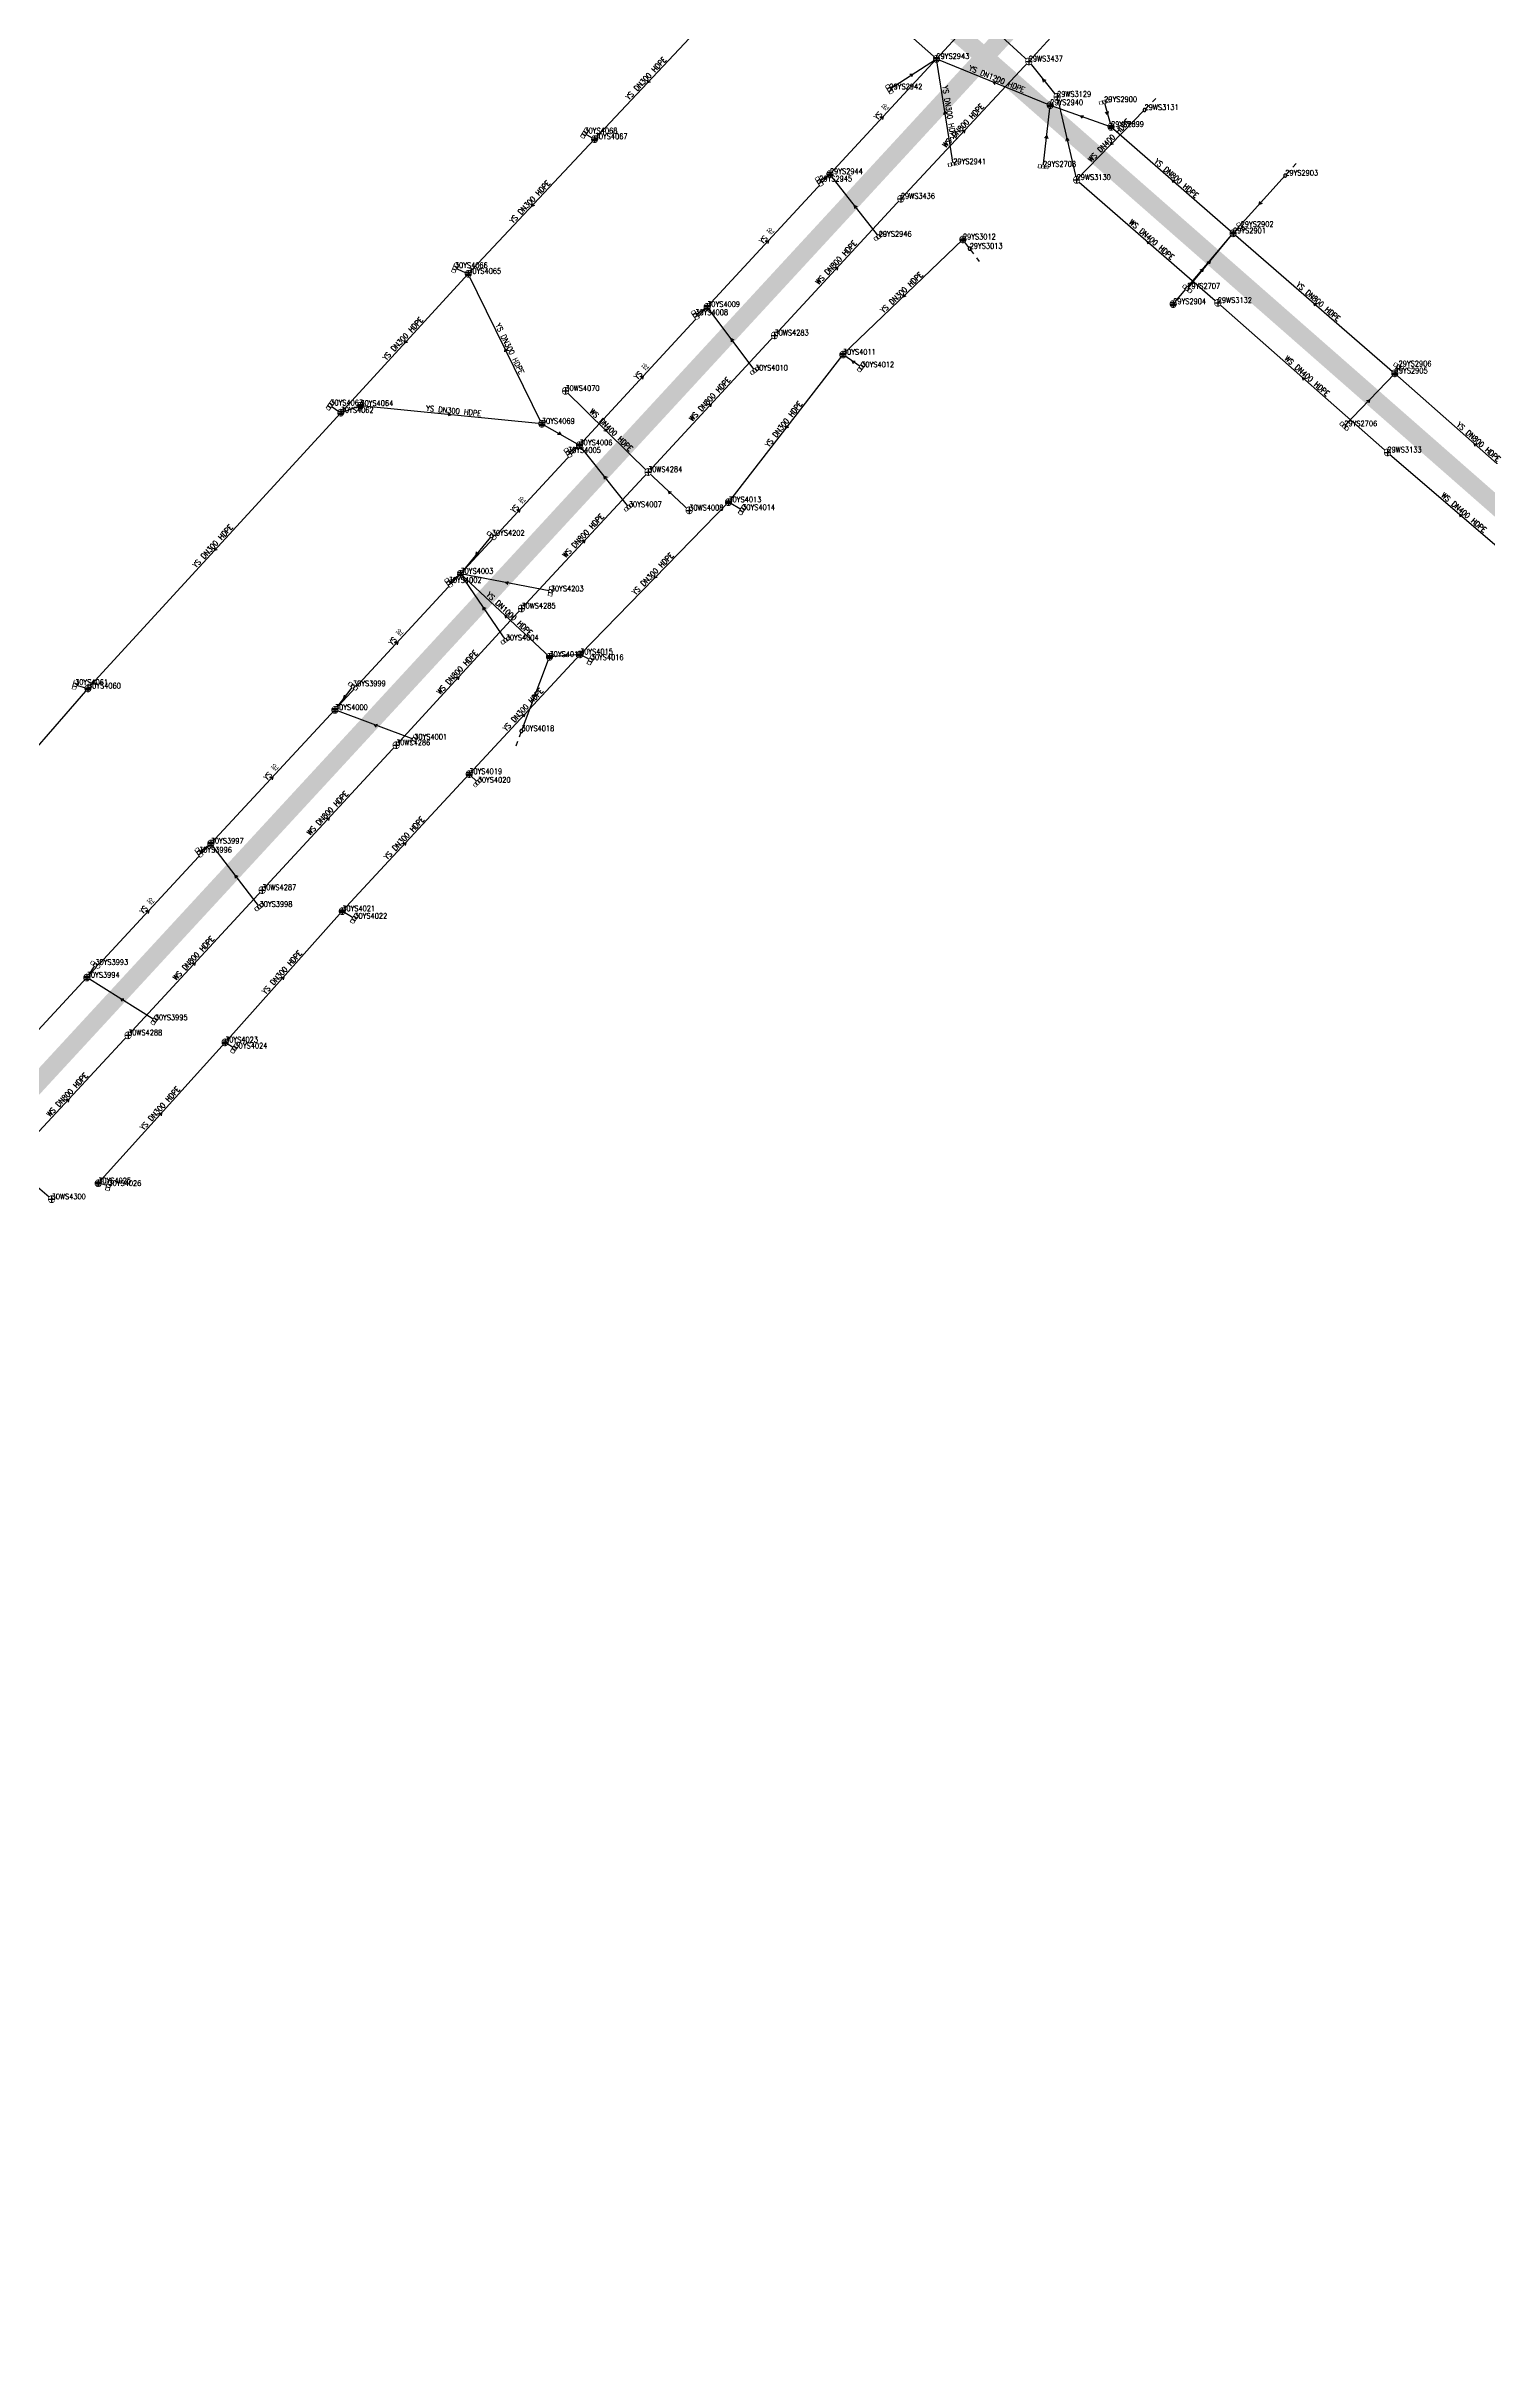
# Model space of a CAD drawing. Extents: x 78813 to 99477, y 2421021 to 2448125.
# Drawn here: x 86237.5 to 86475, y 2430509.5 to 2430890.8 of the extents above; entities that cross this region are included whole.
import ezdxf
from ezdxf.enums import TextEntityAlignment as Align

# ---------------------------------------------------------------- set-up
doc = ezdxf.new("R2010")
doc.units = 0
doc.set_wipeout_variables(frame=1)
doc.layers.get('0').update_dxf_attribs({"linetype": 'CONTINUOUS'})
for name, color, linetype in [('DX_WS', 16, 'CONTINUOUS'), ('DX_YS', 42, 'CONTINUOUS'), ('道路', 5, 'CONTINUOUS')]:
    doc.layers.add(name, color=color, linetype=linetype)
for name, color, linetype, true_color in [('WSLINE', 7, 'CONTINUOUS', 0x7f0000), ('YSANNEXE', 7, 'CONTINUOUS', 0xcc9900), ('YSLINE', 7, 'CONTINUOUS', 0xcc9900)]:
    doc.layers.add(name, color=color, linetype=linetype, true_color=true_color)
doc.styles.add('CcNameZT', font='txt.SHX', dxfattribs={"width": 0.8, "bigfont": 'HZTXT.SHX'})
doc.styles.get("Standard").update_dxf_attribs({"font": 'txt.shx', "bigfont": 'hztxt.shx'})

# ---------------------------------------------------------------- blocks, each defined once
blk = doc.blocks.new('PS污水井')
blk.add_lwpolyline([(1, 0), (1, 0.07), (0.99, 0.14), (0.98, 0.21), (0.96, 0.28), (0.94, 0.34), (0.91, 0.41), (0.88, 0.47), (0.85, 0.53), (0.81, 0.59), (0.77, 0.64), (0.72, 0.69), (0.67, 0.74), (0.62, 0.79), (0.56, 0.83), (0.5, 0.87), (0.44, 0.9), (0.37, 0.93), (0.31, 0.95), (0.24, 0.97), (0.17, 0.98), (0.1, 0.99), (0.03, 1), (-0.03, 1), (-0.1, 0.99), (-0.17, 0.98), (-0.24, 0.97), (-0.31, 0.95), (-0.37, 0.93), (-0.44, 0.9), (-0.5, 0.87), (-0.56, 0.83), (-0.62, 0.79), (-0.67, 0.74), (-0.72, 0.69), (-0.77, 0.64), (-0.81, 0.59), (-0.85, 0.53), (-0.88, 0.47), (-0.91, 0.41), (-0.94, 0.34), (-0.96, 0.28), (-0.98, 0.21), (-0.99, 0.14), (-1, 0.07), (-1, 0), (-1, -0.07), (-0.99, -0.14), (-0.98, -0.21), (-0.96, -0.28), (-0.94, -0.34), (-0.91, -0.41), (-0.88, -0.47), (-0.85, -0.53), (-0.81, -0.59), (-0.77, -0.64), (-0.72, -0.69), (-0.67, -0.74), (-0.62, -0.79), (-0.56, -0.83), (-0.5, -0.87), (-0.44, -0.9), (-0.37, -0.93), (-0.31, -0.95), (-0.24, -0.97), (-0.17, -0.98), (-0.1, -0.99), (-0.03, -1), (0.03, -1), (0.1, -0.99), (0.17, -0.98), (0.24, -0.97), (0.31, -0.95), (0.37, -0.93), (0.44, -0.9), (0.5, -0.87), (0.56, -0.83), (0.62, -0.79), (0.67, -0.74), (0.72, -0.69), (0.77, -0.64), (0.81, -0.59), (0.85, -0.53), (0.88, -0.47), (0.91, -0.41), (0.94, -0.34), (0.96, -0.28), (0.98, -0.21), (0.99, -0.14), (1, 0)], close=True)
blk.add_wipeout([(1, 0), (1, 0.07), (0.99, 0.14), (0.98, 0.21), (0.96, 0.28), (0.94, 0.34), (0.91, 0.41), (0.88, 0.47), (0.85, 0.53), (0.81, 0.59), (0.77, 0.64), (0.72, 0.69), (0.67, 0.74), (0.62, 0.79), (0.56, 0.83), (0.5, 0.87), (0.44, 0.9), (0.37, 0.93), (0.31, 0.95), (0.24, 0.97), (0.17, 0.98), (0.1, 0.99), (0.03, 1), (-0.03, 1), (-0.1, 0.99), (-0.17, 0.98), (-0.24, 0.97), (-0.31, 0.95), (-0.37, 0.93), (-0.44, 0.9), (-0.5, 0.87), (-0.56, 0.83), (-0.62, 0.79), (-0.67, 0.74), (-0.72, 0.69), (-0.77, 0.64), (-0.81, 0.59), (-0.85, 0.53), (-0.88, 0.47), (-0.91, 0.41), (-0.94, 0.34), (-0.96, 0.28), (-0.98, 0.21), (-0.99, 0.14), (-1, 0.07), (-1, 0), (-1, -0.07), (-0.99, -0.14), (-0.98, -0.21), (-0.96, -0.28), (-0.94, -0.34), (-0.91, -0.41), (-0.88, -0.47), (-0.85, -0.53), (-0.81, -0.59), (-0.77, -0.64), (-0.72, -0.69), (-0.67, -0.74), (-0.62, -0.79), (-0.56, -0.83), (-0.5, -0.87), (-0.44, -0.9), (-0.37, -0.93), (-0.31, -0.95), (-0.24, -0.97), (-0.17, -0.98), (-0.1, -0.99), (-0.03, -1), (0.03, -1), (0.1, -0.99), (0.17, -0.98), (0.24, -0.97), (0.31, -0.95), (0.37, -0.93), (0.44, -0.9), (0.5, -0.87), (0.56, -0.83), (0.62, -0.79), (0.67, -0.74), (0.72, -0.69), (0.77, -0.64), (0.81, -0.59), (0.85, -0.53), (0.88, -0.47), (0.91, -0.41), (0.94, -0.34), (0.96, -0.28), (0.98, -0.21), (0.99, -0.14)])
for p, q in [((-1, 0), (0, 0)), ((0, 1), (0, 0)), ((0, 0), (0, -1)), ((0, 0), (1, 0))]:
    blk.add_line(p, q)
blk = doc.blocks.new('PS非普查')
blk.add_lwpolyline([(3.7, 0), (5.3, 0)])
blk.add_wipeout([(0.5, 0), (0.5, 0.03), (0.5, 0.07), (0.49, 0.1), (0.48, 0.14), (0.47, 0.17), (0.46, 0.2), (0.44, 0.23), (0.42, 0.26), (0.4, 0.29), (0.38, 0.32), (0.36, 0.35), (0.33, 0.37), (0.31, 0.39), (0.28, 0.41), (0.25, 0.43), (0.22, 0.45), (0.19, 0.46), (0.15, 0.48), (0.12, 0.49), (0.09, 0.49), (0.05, 0.5), (0.02, 0.5), (-0.02, 0.5), (-0.05, 0.5), (-0.09, 0.49), (-0.12, 0.49), (-0.15, 0.48), (-0.19, 0.46), (-0.22, 0.45), (-0.25, 0.43), (-0.28, 0.41), (-0.31, 0.39), (-0.33, 0.37), (-0.36, 0.35), (-0.38, 0.32), (-0.4, 0.29), (-0.42, 0.26), (-0.44, 0.23), (-0.46, 0.2), (-0.47, 0.17), (-0.48, 0.14), (-0.49, 0.1), (-0.5, 0.07), (-0.5, 0.03), (-0.5, 0), (-0.5, -0.03), (-0.5, -0.07), (-0.49, -0.1), (-0.48, -0.14), (-0.47, -0.17), (-0.46, -0.2), (-0.44, -0.23), (-0.42, -0.26), (-0.4, -0.29), (-0.38, -0.32), (-0.36, -0.35), (-0.33, -0.37), (-0.31, -0.39), (-0.28, -0.41), (-0.25, -0.43), (-0.22, -0.45), (-0.19, -0.46), (-0.15, -0.48), (-0.12, -0.49), (-0.09, -0.49), (-0.05, -0.5), (-0.02, -0.5), (0.02, -0.5), (0.05, -0.5), (0.09, -0.49), (0.12, -0.49), (0.15, -0.48), (0.19, -0.46), (0.22, -0.45), (0.25, -0.43), (0.28, -0.41), (0.31, -0.39), (0.33, -0.37), (0.36, -0.35), (0.38, -0.32), (0.4, -0.29), (0.42, -0.26), (0.44, -0.23), (0.46, -0.2), (0.47, -0.17), (0.48, -0.14), (0.49, -0.1), (0.5, -0.07)])
blk.add_line((0.5, 0), (2.1, 0))
blk.add_lwpolyline([(0.5, 0), (0.5, 0.03), (0.5, 0.07), (0.49, 0.1), (0.48, 0.14), (0.47, 0.17), (0.46, 0.2), (0.44, 0.23), (0.42, 0.26), (0.4, 0.29), (0.38, 0.32), (0.36, 0.35), (0.33, 0.37), (0.31, 0.39), (0.28, 0.41), (0.25, 0.43), (0.22, 0.45), (0.19, 0.46), (0.15, 0.48), (0.12, 0.49), (0.09, 0.49), (0.05, 0.5), (0.02, 0.5), (-0.02, 0.5), (-0.05, 0.5), (-0.09, 0.49), (-0.12, 0.49), (-0.15, 0.48), (-0.19, 0.46), (-0.22, 0.45), (-0.25, 0.43), (-0.28, 0.41), (-0.31, 0.39), (-0.33, 0.37), (-0.36, 0.35), (-0.38, 0.32), (-0.4, 0.29), (-0.42, 0.26), (-0.44, 0.23), (-0.46, 0.2), (-0.47, 0.17), (-0.48, 0.14), (-0.49, 0.1), (-0.5, 0.07), (-0.5, 0.03), (-0.5, 0), (-0.5, -0.03), (-0.5, -0.07), (-0.49, -0.1), (-0.48, -0.14), (-0.47, -0.17), (-0.46, -0.2), (-0.44, -0.23), (-0.42, -0.26), (-0.4, -0.29), (-0.38, -0.32), (-0.36, -0.35), (-0.33, -0.37), (-0.31, -0.39), (-0.28, -0.41), (-0.25, -0.43), (-0.22, -0.45), (-0.19, -0.46), (-0.15, -0.48), (-0.12, -0.49), (-0.09, -0.49), (-0.05, -0.5), (-0.02, -0.5), (0.02, -0.5), (0.05, -0.5), (0.09, -0.49), (0.12, -0.49), (0.15, -0.48), (0.19, -0.46), (0.22, -0.45), (0.25, -0.43), (0.28, -0.41), (0.31, -0.39), (0.33, -0.37), (0.36, -0.35), (0.38, -0.32), (0.4, -0.29), (0.42, -0.26), (0.44, -0.23), (0.46, -0.2), (0.47, -0.17), (0.48, -0.14), (0.49, -0.1), (0.5, -0.07), (0.5, 0)], close=True)
blk = doc.blocks.new('LX')
for p, q in [((-0.866, 0.5), (0, 0)), ((0, 0), (-0.866, -0.5))]:
    blk.add_line(p, q)
blk = doc.blocks.new('PS雨水井')
blk.add_lwpolyline([(1, 0), (1, 0.07), (0.99, 0.14), (0.98, 0.21), (0.96, 0.28), (0.94, 0.34), (0.91, 0.41), (0.88, 0.47), (0.85, 0.53), (0.81, 0.59), (0.77, 0.64), (0.72, 0.69), (0.67, 0.74), (0.62, 0.79), (0.56, 0.83), (0.5, 0.87), (0.44, 0.9), (0.37, 0.93), (0.31, 0.95), (0.24, 0.97), (0.17, 0.98), (0.1, 0.99), (0.03, 1), (-0.03, 1), (-0.1, 0.99), (-0.17, 0.98), (-0.24, 0.97), (-0.31, 0.95), (-0.37, 0.93), (-0.44, 0.9), (-0.5, 0.87), (-0.56, 0.83), (-0.62, 0.79), (-0.67, 0.74), (-0.72, 0.69), (-0.77, 0.64), (-0.81, 0.59), (-0.85, 0.53), (-0.88, 0.47), (-0.91, 0.41), (-0.94, 0.34), (-0.96, 0.28), (-0.98, 0.21), (-0.99, 0.14), (-1, 0.07), (-1, 0), (-1, -0.07), (-0.99, -0.14), (-0.98, -0.21), (-0.96, -0.28), (-0.94, -0.34), (-0.91, -0.41), (-0.88, -0.47), (-0.85, -0.53), (-0.81, -0.59), (-0.77, -0.64), (-0.72, -0.69), (-0.67, -0.74), (-0.62, -0.79), (-0.56, -0.83), (-0.5, -0.87), (-0.44, -0.9), (-0.37, -0.93), (-0.31, -0.95), (-0.24, -0.97), (-0.17, -0.98), (-0.1, -0.99), (-0.03, -1), (0.03, -1), (0.1, -0.99), (0.17, -0.98), (0.24, -0.97), (0.31, -0.95), (0.37, -0.93), (0.44, -0.9), (0.5, -0.87), (0.56, -0.83), (0.62, -0.79), (0.67, -0.74), (0.72, -0.69), (0.77, -0.64), (0.81, -0.59), (0.85, -0.53), (0.88, -0.47), (0.91, -0.41), (0.94, -0.34), (0.96, -0.28), (0.98, -0.21), (0.99, -0.14), (1, 0)], close=True)
blk.add_wipeout([(1, 0), (1, 0.07), (0.99, 0.14), (0.98, 0.21), (0.96, 0.28), (0.94, 0.34), (0.91, 0.41), (0.88, 0.47), (0.85, 0.53), (0.81, 0.59), (0.77, 0.64), (0.72, 0.69), (0.67, 0.74), (0.62, 0.79), (0.56, 0.83), (0.5, 0.87), (0.44, 0.9), (0.37, 0.93), (0.31, 0.95), (0.24, 0.97), (0.17, 0.98), (0.1, 0.99), (0.03, 1), (-0.03, 1), (-0.1, 0.99), (-0.17, 0.98), (-0.24, 0.97), (-0.31, 0.95), (-0.37, 0.93), (-0.44, 0.9), (-0.5, 0.87), (-0.56, 0.83), (-0.62, 0.79), (-0.67, 0.74), (-0.72, 0.69), (-0.77, 0.64), (-0.81, 0.59), (-0.85, 0.53), (-0.88, 0.47), (-0.91, 0.41), (-0.94, 0.34), (-0.96, 0.28), (-0.98, 0.21), (-0.99, 0.14), (-1, 0.07), (-1, 0), (-1, -0.07), (-0.99, -0.14), (-0.98, -0.21), (-0.96, -0.28), (-0.94, -0.34), (-0.91, -0.41), (-0.88, -0.47), (-0.85, -0.53), (-0.81, -0.59), (-0.77, -0.64), (-0.72, -0.69), (-0.67, -0.74), (-0.62, -0.79), (-0.56, -0.83), (-0.5, -0.87), (-0.44, -0.9), (-0.37, -0.93), (-0.31, -0.95), (-0.24, -0.97), (-0.17, -0.98), (-0.1, -0.99), (-0.03, -1), (0.03, -1), (0.1, -0.99), (0.17, -0.98), (0.24, -0.97), (0.31, -0.95), (0.37, -0.93), (0.44, -0.9), (0.5, -0.87), (0.56, -0.83), (0.62, -0.79), (0.67, -0.74), (0.72, -0.69), (0.77, -0.64), (0.81, -0.59), (0.85, -0.53), (0.88, -0.47), (0.91, -0.41), (0.94, -0.34), (0.96, -0.28), (0.98, -0.21), (0.99, -0.14)])
for p, q in [((-1, 0), (0, 0)), ((-0.88, 0.48), (0, 0.47)), ((0, 1), (0, 0)), ((0, 0.47), (0.88, 0.47)), ((0, 0), (0, -1)), ((0, 0), (1, 0)), ((-0.88, -0.48), (0, -0.48)), ((0, -0.48), (0.88, -0.48))]:
    blk.add_line(p, q)
blk = doc.blocks.new('PS雨篦')
blk.add_lwpolyline([(-1.5, 0.5), (0, 0.5), (1.5, 0.5), (1.5, -0.5), (0, -0.5), (-1.5, -0.5)], close=True)
blk.add_wipeout([(-1.5, 0.5), (0, 0.5), (1.5, 0.5), (1.5, -0.5), (0, -0.5), (-1.5, -0.5)])
for p, q in [((-0.51, -0.5), (-0.51, 0.5)), ((0.49, -0.5), (0.49, 0.5))]:
    blk.add_line(p, q)

msp = doc.modelspace()

# ---------------------------------------------------------------- linework, layer by layer
at = {"layer": 'WSLINE'}
for p, q in [((86399.37, 2430888.3), (86418.68, 2430909.38)), ((86399.37, 2430888.3), (86385.24, 2430901.26)), ((86399.37, 2430888.3), (86378.3, 2430865.68)), ((86399.37, 2430888.3), (86404.03, 2430882.47)), ((86404.03, 2430882.47), (86407.26, 2430868.79)), ((86418.44, 2430880.3), (86407.26, 2430868.79)), ((86407.26, 2430868.79), (86430.51, 2430848.53)), ((86378.3, 2430865.68), (86357.49, 2430843.18)), ((86430.51, 2430848.53), (86458.45, 2430823.91)), ((86357.49, 2430843.18), (86336.66, 2430820.68)), ((86323.04, 2430834.04), (86336.66, 2430820.68)), ((86458.45, 2430823.91), (86482.23, 2430803.53)), ((86336.66, 2430820.68), (86315.8, 2430798.21)), ((86343.44, 2430814.37), (86336.66, 2430820.68)), ((86315.8, 2430798.21), (86295.15, 2430775.69)), ((86295.15, 2430775.69), (86273.08, 2430751.84)), ((86273.08, 2430751.84), (86251, 2430727.92)), ((86251, 2430727.92), (86231.47, 2430706.87)), ((86238.41, 2430700.93), (86231.47, 2430706.87))]:
    msp.add_line(p, q, dxfattribs=at)
at = {"layer": 'YSLINE'}
for p, q in [((86358.06, 2430911.85), (86384.16, 2430888.71)), ((86345.26, 2430894.01), (86327.86, 2430875.5)), ((86366.62, 2430869.75), (86384.16, 2430888.71)), ((86376.42, 2430883.71), (86384.16, 2430888.71)), ((86386.93, 2430871.38), (86384.16, 2430888.71)), ((86411.79, 2430881.62), (86412.92, 2430877.52)), ((86327.86, 2430875.5), (86307.04, 2430853.33)), ((86326.18, 2430876.44), (86327.86, 2430875.5)), ((86412.92, 2430877.52), (86433.02, 2430859.99)), ((86366.62, 2430869.75), (86346.39, 2430847.87)), ((86364.85, 2430868.53), (86366.62, 2430869.75)), ((86374.66, 2430859.44), (86366.62, 2430869.75)), ((86441.62, 2430869.5), (86433.02, 2430859.99)), ((86434.28, 2430861.05), (86433.02, 2430859.99)), ((86433.02, 2430859.99), (86459.66, 2430836.93)), ((86388.52, 2430858.98), (86368.75, 2430840.01)), ((86389.64, 2430857.46), (86388.52, 2430858.98)), ((86307.04, 2430853.33), (86286.03, 2430830.45)), ((86304.83, 2430854.28), (86307.04, 2430853.33)), ((86319.16, 2430828.63), (86307.04, 2430853.33)), ((86344.42, 2430846.53), (86346.39, 2430847.87)), ((86354.27, 2430837.4), (86346.39, 2430847.87)), ((86368.75, 2430840.01), (86349.9, 2430815.71)), ((86371.78, 2430837.94), (86368.75, 2430840.01)), ((86451.35, 2430828.22), (86459.66, 2430836.93)), ((86460.29, 2430838.08), (86459.66, 2430836.93)), ((86286.03, 2430830.45), (86244.39, 2430785.04)), ((86284.3, 2430831.65), (86286.03, 2430830.45)), ((86289.26, 2430831.58), (86286.03, 2430830.45)), ((86319.16, 2430828.63), (86289.26, 2430831.58)), ((86319.16, 2430828.63), (86325.36, 2430825.09)), ((86325.36, 2430825.09), (86305.75, 2430803.93)), ((86323.46, 2430823.85), (86325.36, 2430825.09)), ((86333.49, 2430814.91), (86325.36, 2430825.09)), ((86352.16, 2430814.42), (86349.9, 2430815.71)), ((86310.91, 2430810.21), (86305.75, 2430803.93)), ((86305.75, 2430803.93), (86285.07, 2430781.5)), ((86303.81, 2430802.44), (86305.75, 2430803.93)), ((86313.22, 2430792.97), (86305.75, 2430803.93)), ((86320.63, 2430801.04), (86305.75, 2430803.93)), ((86307.2, 2430770.94), (86325.45, 2430790.65)), ((86325.45, 2430790.65), (86320.42, 2430790.24)), ((86327.21, 2430789.72), (86325.45, 2430790.65)), ((86315.79, 2430778.02), (86320.42, 2430790.24)), ((86244.39, 2430785.04), (86224.77, 2430762.52)), ((86242.27, 2430785.64), (86244.39, 2430785.04)), ((86288.04, 2430785.41), (86285.07, 2430781.5)), ((86285.07, 2430781.5), (86264.62, 2430759.5)), ((86286.28, 2430748.36), (86307.2, 2430770.94)), ((86308.59, 2430769.54), (86307.2, 2430770.94)), ((86264.62, 2430759.5), (86244.19, 2430737.42)), ((86262.68, 2430758.03), (86264.62, 2430759.5)), ((86266.98, 2430726.76), (86286.28, 2430748.36)), ((86288.27, 2430747.14), (86286.28, 2430748.36)), ((86244.19, 2430737.42), (86221.83, 2430713.28)), ((86245.6, 2430739.53), (86244.19, 2430737.42)), ((86255.39, 2430730.42), (86244.19, 2430737.42)), ((86268.53, 2430725.76), (86266.98, 2430726.76)), ((86247.76, 2430703.12), (86246.08, 2430703.55))]:
    msp.add_line(p, q, dxfattribs=at)

# ---------------------------------------------------------------- block references
at = {"layer": 'DX_WS', "yscale": 0.5, "zscale": 0.5}
for p, xscale, rotation in [((86401.7, 2430885.39), 0.5000000001388842, 128.8242484920156), ((86388.84, 2430876.99), 0.5000000001111592, 46.8912838134199), ((86405.65, 2430875.63), 0.4999999999386376, 103.0411477262232), ((86412.85, 2430874.55), 0.5000000000623607, 225.7453712877373), ((86418.89, 2430858.66), 0.4999999999592625, 139.1374888230383), ((86367.89, 2430854.43), 0.5000000000425495, 47.4642416014995), ((86444.48, 2430836.22), 0.5000000001470603, 138.5645310020385), ((86347.07, 2430831.93), 0.5000000000425495, 47.4642416014995), ((86329.85, 2430827.36), 0.4999999999800757, 315.6997451186957), ((86340.05, 2430817.52), 0.5000000000109518, 136.9369130337061), ((86470.34, 2430813.72), 0.4999999999592625, 139.1374888230383), ((86326.23, 2430809.45), 0.5000000001111592, 46.8912838134199), ((86305.48, 2430786.95), 0.5000000000425495, 47.4642416014995), ((86284.12, 2430763.76), 0.5000000000425495, 47.4642416014995), ((86262.04, 2430739.88), 0.5000000000425495, 47.4642416014995), ((86241.23, 2430717.39), 0.5000000001111592, 46.8912838134199)]:
    msp.add_blockref('LX', p, dxfattribs=dict(at, xscale=xscale, rotation=rotation))
at = {"layer": 'YSANNEXE', "yscale": 0.5, "zscale": 0.5}
for p, xscale, rotation in [((86380.29, 2430886.21), 0.4999999999213408, 32.65859430944379), ((86336.56, 2430884.75), 0.5000000000041096, 226.8912868717683), ((86393.53, 2430884.91), 0.4999999999292287, 158.0450960772922), ((86375.39, 2430879.23), 0.5000000000658894, 46.98253920664027), ((86385.54, 2430880.04), 0.5000000001038609, 99.12169855556903), ((86407.91, 2430879.31), 0.5000000000080271, 160.336927234861), ((86402.32, 2430876.04), 0.4999999998400536, 83.65183808710299), ((86422.97, 2430868.75), 0.4999999999592625, 139.1374888230383), ((86317.45, 2430864.42), 0.5000000000041096, 226.8912868717683), ((86370.64, 2430864.59), 0.5000000000862933, 127.7695883071966), ((86437.32, 2430864.74), 0.5000000000236343, 228.0372024639738), ((86356.5, 2430858.81), 0.5000000000425495, 47.4642416014995), ((86429.25, 2430855.43), 0.5000000001275243, 50.4202859825869), ((86428.09, 2430854.16), 0.5000000000087907, 49.84732817702908), ((86378.64, 2430849.49), 0.49999999992003, 224.0264978868281), ((86446.34, 2430848.46), 0.4999999999592625, 139.1374888230383), ((86296.54, 2430841.89), 0.5000000000745004, 227.4642446757911), ((86313.1, 2430840.98), 0.5000000001888248, 116.3104324009193), ((86350.33, 2430842.64), 0.4999999999621504, 127.1966305216422), ((86335.87, 2430836.48), 0.5000000000425495, 47.4642416014995), ((86455.51, 2430832.58), 0.5000000000947901, 46.40958141678438), ((86304.21, 2430830.11), 0.5000000000111983, 354.1791666418642), ((86322.26, 2430826.86), 0.5000000000213224, 330.0236899921272), ((86359.32, 2430827.86), 0.5000000000145047, 232.0479070295271), ((86472.75, 2430825.37), 0.5000000001470603, 138.5645310020385), ((86329.43, 2430820), 0.5000000001294027, 128.9155038915376), ((86315.55, 2430814.51), 0.5000000001111592, 46.8912838134199), ((86265.21, 2430807.74), 0.5000000000745004, 227.4642446757911), ((86308.33, 2430807.07), 0.4999999999526228, 230.3290336375206), ((86313.19, 2430802.49), 0.5000000000213466, 169.0225495482139), ((86337.67, 2430803.18), 0.5000000000623607, 225.7453712877373), ((86309.48, 2430798.45), 0.5000000001079159, 124.3318415358589), ((86295.41, 2430792.72), 0.5000000000425495, 47.4642416014995), ((86318.1, 2430784.13), 0.4999999999702571, 69.32789320905209), ((86291.61, 2430779.06), 0.5000000000458176, 159.8552248268124), ((86316.33, 2430780.8), 0.5000000000658894, 46.98253920664027), ((86274.85, 2430770.5), 0.5000000001111592, 46.8912838134199), ((86296.74, 2430759.65), 0.5000000000658894, 46.98253920664027), ((86268.63, 2430754.29), 0.5000000000862933, 127.7695883071966), ((86254.4, 2430748.46), 0.5000000000425495, 47.4642416014995), ((86276.63, 2430737.56), 0.5000000000436156, 48.12845479608112), ((86249.79, 2430733.92), 0.5000000000074893, 147.8231111431855), ((86256.53, 2430715.16), 0.5000000000436156, 48.12845479608112)]:
    msp.add_blockref('LX', p, dxfattribs=dict(at, xscale=xscale, rotation=rotation))

# ---------------------------------------------------------------- texts
at = {"layer": 'DX_WS', "style": 'CcNameZT', "width": 0.8}
for s, rotation, p in [(' WS DN800 HDPE', 47.0289, (86388.65, 2430877.16, -0.53)), (' WS DN400 HDPE', 45.8356, (86412.67, 2430874.72, 0.82)), (' WS DN400 HDPE', 318.931, (86419.05, 2430858.85, 0.36)), (' WS DN800 HDPE', 47.2254, (86367.71, 2430854.6, -0.71)), (' WS DN400 HDPE', 318.6127, (86444.65, 2430836.41, 0.35)), (' WS DN800 HDPE', 47.211, (86346.89, 2430832.1, -0.71)), (' WS DN400 HDPE', 315.5309, (86330.02, 2430827.54, 0.21)), (' WS DN800 HDPE', 47.1269, (86326.04, 2430809.62, -0.76)), (' WS DN400 HDPE', 319.4003, (86470.5, 2430813.91, 0.46)), (' WS DN800 HDPE', 47.4975, (86305.29, 2430787.12, -0.69)), (' WS DN800 HDPE', 47.2149, (86283.93, 2430763.93, -0.59)), (' WS DN800 HDPE', 47.2819, (86261.86, 2430740.05, -0.62)), (' WS DN800 HDPE', 47.1476, (86241.05, 2430717.56, -0.5))]:
    msp.add_text(s, height=0.9, rotation=rotation, dxfattribs=at).set_placement(p, align=Align.CENTER)
at = {"layer": 'DX_YS', "style": 'CcNameZT', "width": 0.8}
for s, rotation, p in [(' YS DN300 HDPE', 46.7776, (86336.38, 2430884.93, 2.63)), (' YS DN300 HDPE', 279.0614, (86385.79, 2430880.08, 2.35)), (' YS DN800 HDPE', 318.9141, (86423.13, 2430868.94, 1.19)), (' YS DN300 HDPE', 46.7892, (86317.27, 2430864.59, 2.59)), (' YS 砼', 47.246, (86356.32, 2430858.98, 0.68)), (' YS DN300 HDPE', 43.8126, (86378.46, 2430849.67, 3.17)), (' YS DN800 HDPE', 319.1226, (86446.5, 2430848.65, 1.22)), (' YS DN300 HDPE', 47.4487, (86296.35, 2430842.06, 2.66)), (' YS DN300 HDPE', 296.1432, (86313.33, 2430841.09, 2.34)), (' YS 砼', 47.2867, (86335.69, 2430836.65, 0.67)), (' YS DN300 HDPE', 354.3824, (86304.24, 2430830.35, 2.79)), (' YS DN300 HDPE', 52.1887, (86359.13, 2430828.01, 2.96)), (' YS DN800 HDPE', 318.5389, (86472.91, 2430825.56, 1.24)), (' YS 砼', 47.1735, (86315.37, 2430814.68, 0.62)), (' YS DN300 HDPE', 47.4798, (86265.03, 2430807.91, 2.62)), (' YS DN300 HDPE', 45.7117, (86337.5, 2430803.36, 2.76)), (' YS 砼', 47.3378, (86295.23, 2430792.88, 0.63)), (' YS 砼', 47.0883, (86274.66, 2430770.67, 0.73)), (' YS DN300 HDPE', 47.1904, (86296.56, 2430759.82, 2.96)), (' YS 砼', 47.2105, (86254.22, 2430748.63, 0.75)), (' YS DN300 HDPE', 48.2048, (86276.44, 2430737.73, 3.06)), (' YS DN300 HDPE', 48.0019, (86256.34, 2430715.33, 3.26))]:
    msp.add_text(s, height=0.9, rotation=rotation, dxfattribs=at).set_placement(p, align=Align.CENTER)

# ---------------------------------------------------------------- next in the draw order: block references
at = {"layer": 'DX_WS', "xscale": 0.5, "yscale": 0.5, "zscale": 0.5}
for p in [(86399.37, 2430888.3, -0.61), (86404.03, 2430882.47, 0.34), (86407.26, 2430868.79, 0.39), (86378.3, 2430865.68, -0.53), (86430.51, 2430848.53, 0.36), (86357.49, 2430843.18, -0.71), (86323.04, 2430834.04, 0.21), (86336.66, 2430820.68, -0.71), (86458.45, 2430823.91, 0.35), (86343.44, 2430814.37, -0.36), (86315.8, 2430798.21, -0.76), (86295.15, 2430775.69, -0.69), (86273.08, 2430751.84, -0.59), (86251, 2430727.92, -0.62), (86238.41, 2430700.93, -0.33)]:
    msp.add_blockref('PS污水井', p, dxfattribs=at)
at = {"layer": 'DX_WS', "xscale": 0.5000000000181171, "yscale": 0.5, "zscale": 0.5, "rotation": 45.8355831029367}
msp.add_blockref('PS非普查', (86418.44, 2430880.3, 0.82), dxfattribs=at)
at = {"layer": 'DX_YS', "yscale": 0.5, "zscale": 0.5}
for name, p, xscale, rotation in [('PS雨篦', (86376.42, 2430883.71, 2.61), 0.4999999999519429, 302.8573537092909), ('PS雨篦', (86386.93, 2430871.38, 2.35), 0.5000000000250592, 9.061392491569986), ('PS非普查', (86441.62, 2430869.5, 1.82), 0.5000000000232623, 47.87819310406777), ('PS雨篦', (86374.66, 2430859.44, 2.4), 0.4999999998956857, 37.9694980734518), ('PS非普查', (86389.64, 2430857.46, 3.17), 0.5000000000350711, 306.4500889934781), ('PS雨篦', (86354.27, 2430837.4, 2.54), 0.5000000000949046, 36.95820366544362), ('PS雨篦', (86371.78, 2430837.94, 2.98), 0.5000000000813071, 55.73365767351827), ('PS雨篦', (86451.35, 2430828.22, 2.56), 0.5000000000516909, 316.3663304365199), ('PS雨篦', (86310.91, 2430810.21, 2.17), 0.4999999999419735, 140.5409826579233), ('PS雨篦', (86288.04, 2430785.41, 2.51), 0.5000000000549699, 142.8335744074228), ('PS非普查', (86315.79, 2430778.02, 0.82), 0.5000000002053904, 249.2175634839398)]:
    msp.add_blockref(name, p, dxfattribs=dict(at, xscale=xscale, rotation=rotation))
at = {"layer": 'DX_YS', "xscale": 0.5, "yscale": 0.5, "zscale": 0.5}
for p in [(86327.86, 2430875.5, 2.59), (86366.62, 2430869.75, 0.62), (86307.04, 2430853.33, 2.66), (86286.03, 2430830.45, 2.62), (86289.26, 2430831.58, 2.81), (86319.16, 2430828.63, 1.48), (86244.39, 2430785.04, 2.63), (86307.2, 2430770.94, 2.78), (86286.28, 2430748.36, 2.96), (86244.19, 2430737.42, 0.75)]:
    msp.add_blockref('PS雨水井', p, dxfattribs=at)

# ---------------------------------------------------------------- next in the draw order: linework, layer by layer
at = {"layer": 'YSLINE'}
for p, q in [((86384.16, 2430888.71), (86408.25, 2430914.8)), ((86384.16, 2430888.71), (86402.9, 2430881.1)), ((86401.74, 2430870.96), (86402.9, 2430881.1)), ((86402.9, 2430881.1), (86412.92, 2430877.52)), ((86423.16, 2430848.34), (86433.02, 2430859.99)), ((86425.48, 2430850.86), (86433.02, 2430859.99)), ((86346.39, 2430847.87), (86325.36, 2430825.09)), ((86459.66, 2430836.93), (86485.84, 2430813.81)), ((86349.9, 2430815.71), (86325.45, 2430790.65)), ((86320.42, 2430790.24), (86305.75, 2430803.93)), ((86298.14, 2430776.63), (86285.07, 2430781.5)), ((86272.65, 2430749.08), (86264.62, 2430759.5)), ((86246.08, 2430703.55), (86266.98, 2430726.76))]:
    msp.add_line(p, q, dxfattribs=at)

# ---------------------------------------------------------------- next in the draw order: block references
at = {"layer": 'DX_YS', "yscale": 0.5, "zscale": 0.5}
for p, xscale, rotation in [((86326.18, 2430876.44, 2.73), 0.5000000000416698, 240.7667074333144), ((86364.85, 2430868.53, 2.5), 0.4999999999257865, 304.498877934249), ((86304.83, 2430854.28, 2.92), 0.5000000001657806, 246.8453287215569), ((86284.3, 2430831.65, 2.83), 0.5000000000971794, 235.3513178505362), ((86242.27, 2430785.64, 2.74), 0.499999999818368, 254.3007368564114), ((86308.59, 2430769.54, 2.9), 0.499999999886071, 44.65101532591179), ((86288.27, 2430747.14, 2.95), 0.4999999999547837, 58.42951572303535), ((86245.6, 2430739.53, 2.56), 0.5000000000173909, 146.1158375745329)]:
    msp.add_blockref('PS雨篦', p, dxfattribs=dict(at, xscale=xscale, rotation=rotation))
at = {"layer": 'DX_YS', "xscale": 0.5, "yscale": 0.5, "zscale": 0.5}
for p in [(86388.52, 2430858.98, 3.17), (86368.75, 2430840.01, 2.96)]:
    msp.add_blockref('PS雨水井', p, dxfattribs=at)
at = {"layer": 'YSANNEXE', "xscale": 0.5000000000109518, "yscale": 0.5, "zscale": 0.5, "rotation": 136.9369130337061}
msp.add_blockref('LX', (86313.09, 2430797.09), dxfattribs=at)

# ---------------------------------------------------------------- next in the draw order: texts
at = {"layer": 'DX_WS', "style": 'CcNameZT', "width": 0.8}
for s, p in [('29WS3437', (86399.37, 2430888.3, -0.61)), ('29WS3129', (86404.03, 2430882.47, 0.34)), ('29WS3131', (86418.44, 2430880.3, 0.82)), ('29WS3130', (86407.26, 2430868.79, 0.39)), ('29WS3436', (86378.3, 2430865.68, -0.53)), ('29WS3132', (86430.51, 2430848.53, 0.36)), ('30WS4283', (86357.49, 2430843.18, -0.71)), ('30WS4070', (86323.04, 2430834.04, 0.21)), ('29WS3133', (86458.45, 2430823.91, 0.35)), ('30WS4284', (86336.66, 2430820.68, -0.71)), ('30WS4008', (86343.44, 2430814.37, -0.36)), ('30WS4285', (86315.8, 2430798.21, -0.76)), ('30WS4286', (86295.15, 2430775.69, -0.69)), ('30WS4287', (86273.08, 2430751.84, -0.59)), ('30WS4288', (86251, 2430727.92, -0.62)), ('30WS4300', (86238.41, 2430700.93, -0.33))]:
    msp.add_text(s, height=0.9, dxfattribs=at).set_placement(p)
at = {"layer": 'DX_YS', "style": 'CcNameZT', "width": 0.8}
for s, rotation, p in [(' YS DN1200 HDPE', 337.9139, (86393.63, 2430885.14, 1.12)), (' YS 砼', 47.218, (86375.21, 2430879.4, 0.62)), (' YS DN300 HDPE', 47.201, (86316.14, 2430780.97, 2.78))]:
    msp.add_text(s, height=0.9, rotation=rotation, dxfattribs=at).set_placement(p, align=Align.CENTER)
at = {"layer": 'DX_YS', "width": 0.8}
for s, p in [('29YS2942', (86376.42, 2430883.71, 2.61)), ('29YS2941', (86386.93, 2430871.38, 2.35)), ('29YS2903', (86441.62, 2430869.5, 1.82)), ('29YS2946', (86374.66, 2430859.44, 2.4)), ('30YS4010', (86354.27, 2430837.4, 2.54)), ('30YS4012', (86371.78, 2430837.94, 2.98)), ('30YS4064', (86289.26, 2430831.58, 2.81)), ('30YS4069', (86319.16, 2430828.63, 1.48)), ('29YS2706', (86451.35, 2430828.22, 2.56)), ('30YS4202', (86310.91, 2430810.21, 2.17)), ('30YS3999', (86288.04, 2430785.41, 2.51)), ('30YS4018', (86315.79, 2430778.02, 0.82))]:
    msp.add_text(s, height=0.9, dxfattribs=at).set_placement(p)

# ---------------------------------------------------------------- next in the draw order: block references
at = {"layer": 'DX_YS', "xscale": 0.5, "yscale": 0.5, "zscale": 0.5}
for p in [(86384.16, 2430888.71, 0.69), (86402.9, 2430881.1, 1.12), (86412.92, 2430877.52, 1.2), (86433.02, 2430859.99, 1.19), (86346.39, 2430847.87, 0.68), (86423.16, 2430848.34, 1.51), (86459.66, 2430836.93, 1.22), (86325.36, 2430825.09, 0.67), (86305.75, 2430803.93, 0.62), (86320.42, 2430790.24, 0.91), (86285.07, 2430781.5, 0.63), (86264.62, 2430759.5, 0.73), (86266.98, 2430726.76, 3.06), (86246.08, 2430703.55, 3.26)]:
    msp.add_blockref('PS雨水井', p, dxfattribs=at)
at = {"layer": 'DX_YS', "yscale": 0.5, "zscale": 0.5}
for p, xscale, rotation in [((86411.79, 2430881.62, 2.36), 0.4999999999873968, 195.3720318277165), ((86401.74, 2430870.96, 2.6), 0.5000000000169041, 353.457092012285), ((86333.49, 2430814.91, 2.17), 0.5000000001369974, 38.63989984264585), ((86352.16, 2430814.42, 2.86), 0.5000000000507872, 60.40770364057041), ((86320.63, 2430801.04, 2.06), 0.4999999999156509, 79.01984828907901), ((86313.22, 2430792.97, 2.1), 0.5000000000032926, 34.27827953715763), ((86327.21, 2430789.72, 2.81), 0.5000000001908149, 62.22537939825127), ((86298.14, 2430776.63, 2.26), 0.5000000000086147, 69.57381588661615), ((86272.65, 2430749.08, 2.38), 0.4999999999397947, 37.58691783045968), ((86255.39, 2430730.42, 2.35), 0.5000000000921456, 58.0102511545092)]:
    msp.add_blockref('PS雨篦', p, dxfattribs=dict(at, xscale=xscale, rotation=rotation))
at = {"layer": 'YSANNEXE', "xscale": 0.49999999994739, "yscale": 0.5, "zscale": 0.5, "rotation": 145.5312799711392}
msp.add_blockref('LX', (86370.26, 2430838.97), dxfattribs=at)

# ---------------------------------------------------------------- next in the draw order: texts
at = {"layer": 'DX_YS', "width": 0.8}
for s, p in [('30YS4068', (86326.18, 2430876.44, 2.73)), ('30YS4067', (86327.86, 2430875.5, 2.59)), ('29YS2944', (86366.62, 2430869.75, 0.62)), ('29YS2945', (86364.85, 2430868.53, 2.5)), ('29YS3012', (86388.52, 2430858.98, 3.17)), ('29YS3013', (86389.64, 2430857.46, 3.17)), ('30YS4066', (86304.83, 2430854.28, 2.92)), ('30YS4065', (86307.04, 2430853.33, 2.66)), ('30YS4011', (86368.75, 2430840.01, 2.96)), ('30YS4063', (86284.3, 2430831.65, 2.83)), ('30YS4062', (86286.03, 2430830.45, 2.62)), ('30YS4061', (86242.27, 2430785.64, 2.74)), ('30YS4060', (86244.39, 2430785.04, 2.63)), ('30YS4019', (86307.2, 2430770.94, 2.78)), ('30YS4020', (86308.59, 2430769.54, 2.9)), ('30YS4021', (86286.28, 2430748.36, 2.96)), ('30YS4022', (86288.27, 2430747.14, 2.95)), ('30YS3994', (86244.19, 2430737.42, 0.75)), ('30YS3993', (86245.6, 2430739.53, 2.56))]:
    msp.add_text(s, height=0.9, dxfattribs=at).set_placement(p)

# ---------------------------------------------------------------- next in the draw order: block references
at = {"layer": 'DX_YS', "yscale": 0.5, "zscale": 0.5}
for p, xscale, rotation in [((86434.28, 2430861.05, 2.43), 0.4999999998276914, 130.144358039784), ((86425.48, 2430850.86, 2.42), 0.4999999999040046, 320.4460099545293), ((86344.42, 2430846.53, 2.58), 0.4999999999043812, 304.3490697478045), ((86460.29, 2430838.08, 2.45), 0.5000000000494141, 151.043293641439), ((86323.46, 2430823.85, 2.55), 0.5000000000342104, 303.1923435511471), ((86303.81, 2430802.44, 2.49), 0.5000000001665503, 307.5871708831187), ((86262.68, 2430758.03, 2.6), 0.4999999998694003, 307.0584474713367), ((86268.53, 2430725.76, 3.08), 0.4999999998787132, 57.2143915162661), ((86247.76, 2430703.12, 3.05), 0.500000000137721, 75.74793919540382)]:
    msp.add_blockref('PS雨篦', p, dxfattribs=dict(at, xscale=xscale, rotation=rotation))
at = {"layer": 'DX_YS', "xscale": 0.5, "yscale": 0.5, "zscale": 0.5}
for p in [(86349.9, 2430815.71, 2.76), (86325.45, 2430790.65, 2.63)]:
    msp.add_blockref('PS雨水井', p, dxfattribs=at)
at = {"layer": 'YSANNEXE', "yscale": 0.5, "zscale": 0.5}
for p, xscale, rotation in [((86412.35, 2430879.57), 0.4999999999325935, 285.3329819770023), ((86286.56, 2430783.45), 0.4999999998661996, 232.6208648115304)]:
    msp.add_blockref('LX', p, dxfattribs=dict(at, xscale=xscale, rotation=rotation))

# ---------------------------------------------------------------- next in the draw order: texts
at = {"layer": 'DX_YS', "width": 0.8}
for s, p in [('29YS2943', (86384.16, 2430888.71, 0.69)), ('29YS2940', (86402.9, 2430881.1, 1.12)), ('29YS2900', (86411.79, 2430881.62, 2.36)), ('29YS2899', (86412.92, 2430877.52, 1.2)), ('29YS2708', (86401.74, 2430870.96, 2.6)), ('30YS4007', (86333.49, 2430814.91, 2.17)), ('30YS4203', (86320.63, 2430801.04, 2.06)), ('30YS4004', (86313.22, 2430792.97, 2.1)), ('30YS4000', (86285.07, 2430781.5, 0.63)), ('30YS4001', (86298.14, 2430776.63, 2.26)), ('30YS3998', (86272.65, 2430749.08, 2.38)), ('30YS3995', (86255.39, 2430730.42, 2.35))]:
    msp.add_text(s, height=0.9, dxfattribs=at).set_placement(p)
at = {"layer": 'DX_YS', "style": 'CcNameZT', "width": 0.8}
msp.add_text(' YS DN1000 HDPE', height=0.9, rotation=316.9745, dxfattribs=at).set_placement((86313.26, 2430797.27, 0.91), align=Align.CENTER)

# ---------------------------------------------------------------- next in the draw order: linework, layer by layer
at = {"layer": '道路', "const_width": 3, "flags": 128}
for points in [[(86043.08, 2430511), (87834.5, 2432451.31)], [(85316.79, 2431831.81), (86689.83, 2430627.97)]]:
    msp.add_lwpolyline(points, dxfattribs=at)

# ---------------------------------------------------------------- next in the draw order: block references
at = {"layer": 'YSANNEXE', "xscale": 0.5000000000079561, "yscale": 0.5, "zscale": 0.5, "rotation": 184.4924100434267}
msp.add_blockref('LX', (86322.94, 2430790.44), dxfattribs=at)

# ---------------------------------------------------------------- next in the draw order: texts
at = {"layer": 'DX_YS', "width": 0.8}
for s, p in [('29YS2901', (86433.02, 2430859.99, 1.19)), ('29YS2902', (86434.28, 2430861.05, 2.43)), ('29YS2707', (86425.48, 2430850.86, 2.42)), ('30YS4009', (86346.39, 2430847.87, 0.68)), ('29YS2904', (86423.16, 2430848.34, 1.51)), ('30YS4008', (86344.42, 2430846.53, 2.58)), ('29YS2905', (86459.66, 2430836.93, 1.22)), ('29YS2906', (86460.29, 2430838.08, 2.45)), ('30YS4005', (86323.46, 2430823.85, 2.55)), ('30YS4006', (86325.36, 2430825.09, 0.67)), ('30YS4013', (86349.9, 2430815.71, 2.76)), ('30YS4014', (86352.16, 2430814.42, 2.86)), ('30YS4002', (86303.81, 2430802.44, 2.49)), ('30YS4003', (86305.75, 2430803.93, 0.62)), ('30YS4017', (86320.42, 2430790.24, 0.91)), ('30YS4015', (86325.45, 2430790.65, 2.63)), ('30YS4016', (86327.21, 2430789.72, 2.81)), ('30YS3997', (86264.62, 2430759.5, 0.73)), ('30YS3996', (86262.68, 2430758.03, 2.6)), ('30YS4023', (86266.98, 2430726.76, 3.06)), ('30YS4024', (86268.53, 2430725.76, 3.08)), ('30YS4025', (86246.08, 2430703.55, 3.26)), ('30YS4026', (86247.76, 2430703.12, 3.05))]:
    msp.add_text(s, height=0.9, dxfattribs=at).set_placement(p)

doc.saveas('drawing.dxf')
